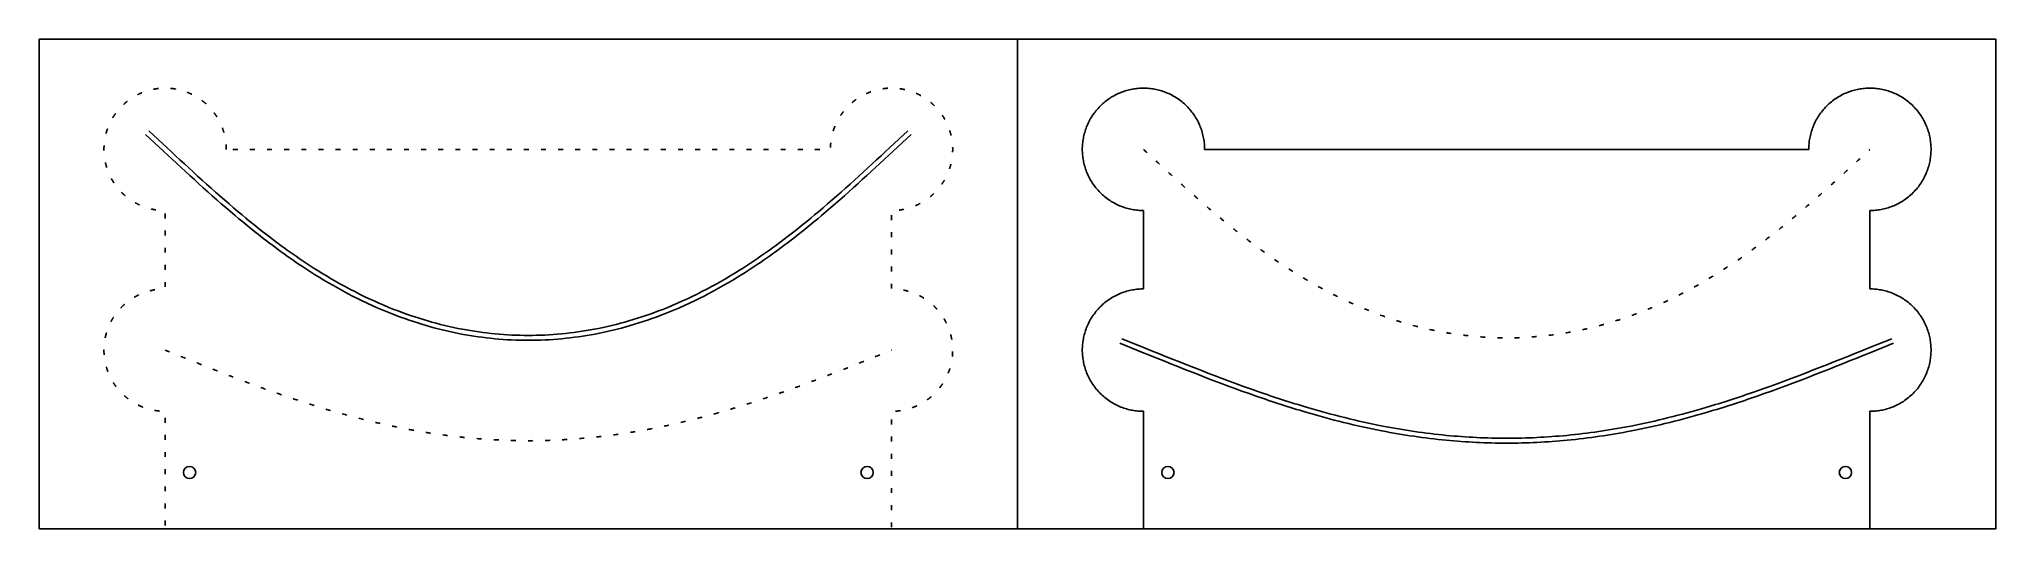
# Model space of a CAD drawing. Header units: millimetres. Extents: x 0 to 800, y 0 to 200.
import ezdxf

# ---------------------------------------------------------------- set-up
doc = ezdxf.new("R2010")
doc.units = ezdxf.units.MM
doc.layers.add('Cut', color=1, linetype='Continuous', true_color=0xff0000)

msp = doc.modelspace()

# ---------------------------------------------------------------- linework, layer by layer
at = {"layer": 'Cut'}
for p, q in [((43.48, 161.06), (50.82, 154.27)), ((44.84, 162.53), (52.18, 155.73)), ((347.82, 155.73), (355.16, 162.53)), ((349.18, 154.27), (356.52, 161.06)), ((451.5, 130), (451.5, 98)), ((748.5, 98), (748.5, 130)), ((441.85, 75.81), (451.13, 72.07)), ((442.6, 77.66), (451.87, 73.93)), ((748.13, 73.93), (757.4, 77.66)), ((748.87, 72.07), (758.15, 75.81)), ((451.5, 48), (451.5, 0)), ((748.5, 0), (748.5, 48))]:
    msp.add_line(p, q, dxfattribs=at)
msp.add_lwpolyline([(0, 0), (400, 0), (400, 200), (0, 200)], close=True, dxfattribs=at)
msp.add_lwpolyline([(400, 0), (800, 0), (800, 200), (400, 200)], dxfattribs=at)
for centre in [(61.5, 23), (461.5, 23)]:
    msp.add_circle(centre, 2.5, dxfattribs=at)
at = {"layer": 'Cut', "extrusion": (0, 0, -1)}
for centre in [(-338.5, 23), (-738.5, 23)]:
    msp.add_circle(centre, 2.5, dxfattribs=at)
at = {"layer": 'Cut'}
for points, weights in [([(42.01, 178.13), (41.09, 177.75), (40.2, 177.3)], [0.887945226439, 0.880868779801, 0.875248379221]), ([(48.78, 179.85), (47.78, 179.74), (46.8, 179.55)], [0.959070429375, 0.945762223123, 0.934132497955]), ([(55.75, 179.64), (54.76, 179.81), (53.77, 179.9)], [0.939517758836, 0.951604017294, 0.965389557053]), ([(62.39, 177.5), (61.49, 177.94), (60.56, 178.3)], [0.87789694285, 0.883870831776, 0.891310708432]), ([(340.1, 178.55), (339.15, 178.21), (338.24, 177.8)], [0.896751794084, 0.888749955752, 0.88223033462]), ([(346.93, 179.95), (345.93, 179.89), (344.94, 179.75)], [0.975427453195, 0.960896030068, 0.948097233667]), ([(353.89, 179.41), (352.91, 179.63), (351.92, 179.77)], [0.926338361056, 0.937292349654, 0.949894891043]), ([(360.42, 176.97), (359.54, 177.45), (358.63, 177.86)], [0.871529410415, 0.876620783165, 0.883154192401]), ([(31.18, 169.56), (30.59, 168.74), (30.08, 167.89)], [0.859304763971, 0.862137065981, 0.866364153923]), ([(35.99, 174.61), (35.21, 173.99), (34.47, 173.31)], [0.856440898395, 0.854451940592, 0.85383300615]), ([(68.19, 173.62), (67.44, 174.28), (66.65, 174.89)], [0.854189888306, 0.855124442259, 0.857431178819]), ([(72.68, 168.28), (72.15, 169.13), (71.55, 169.93)], [0.864486920559, 0.860588832196, 0.858080513919]), ([(328.87, 170.48), (328.25, 169.7), (327.7, 168.87)], [0.856502967221, 0.858522765574, 0.861925672726]), ([(333.92, 175.31), (333.1, 174.72), (332.34, 174.08)], [0.859217670481, 0.856425524251, 0.855009736663]), ([(366.03, 172.82), (365.32, 173.52), (364.55, 174.17)], [0.853567846255, 0.853708452638, 0.855216699965]), ([(370.27, 167.28), (369.78, 168.15), (369.22, 168.98)], [0.869510015848, 0.864777942382, 0.861449205707]), ([(27.94, 163.37), (27.61, 162.43), (27.35, 161.47)], [0.89700228904, 0.905175611028, 0.914886444775]), ([(75.53, 161.91), (75.25, 162.87), (74.9, 163.81)], [0.910465840896, 0.901153078134, 0.893364191954]), ([(325.36, 164.46), (324.98, 163.53), (324.68, 162.58)], [0.888166533604, 0.895382684107, 0.904103258176]), ([(372.82, 160.79), (372.59, 161.76), (372.28, 162.71)], [0.921963872113, 0.911634864867, 0.902865390434]), ([(76.5, 155), (76.5, 156), (76.42, 157)], [1, 0.983692966297, 0.969201743485]), ([(323.65, 157.69), (323.54, 156.7), (323.51, 155.7)], [0.959488927799, 0.973210504466, 0.988709404126]), ([(27.09, 149.58), (27.31, 148.61), (27.6, 147.65)], [0.926003431521, 0.915330776146, 0.906230315504]), ([(372.18, 146.98), (372.5, 147.93), (372.75, 148.9)], [0.900142946141, 0.908638896886, 0.918684147216]), ([(29.54, 143.05), (30.02, 142.17), (30.57, 141.33)], [0.871372989704, 0.866363147059, 0.862761782976]), ([(33.7, 137.45), (34.4, 136.73), (35.16, 136.08)], [0.853563820667, 0.853444423132, 0.854691820493]), ([(364.31, 135.63), (365.08, 136.26), (365.8, 136.96)], [0.855732710074, 0.854005689264, 0.853647261221]), ([(369.04, 140.75), (369.61, 141.57), (370.12, 142.44)], [0.860429318384, 0.863531162909, 0.868032300701]), ([(39.24, 133.21), (40.12, 132.72), (41.02, 132.3)], [0.869657707405, 0.8744648819, 0.880707008705]), ([(45.74, 130.67), (46.72, 130.44), (47.7, 130.29)], [0.922287798606, 0.932882556098, 0.945110395034]), ([(351.6, 130.19), (352.6, 130.32), (353.58, 130.52)], [0.954013241956, 0.941091988713, 0.929832680845]), ([(358.34, 132.02), (359.26, 132.41), (360.14, 132.88)], [0.88528957429, 0.878510031342, 0.873178747044]), ([(47.33, 97.65), (46.34, 97.48), (45.37, 97.24)], [0.940470755869, 0.928611331637, 0.918370064406]), ([(355.3, 97.06), (354.34, 97.33), (353.36, 97.52)], [0.911511533144, 0.921117668666, 0.932315950443]), ([(34.87, 91.67), (34.13, 91), (33.43, 90.28)], [0.85426638416, 0.853279399442, 0.853658680675]), ([(40.68, 95.54), (39.78, 95.1), (38.91, 94.6)], [0.878371697227, 0.87241802019, 0.867892573966]), ([(361.69, 94.24), (360.84, 94.77), (359.95, 95.23)], [0.864924273172, 0.868938133935, 0.87436886609]), ([(367.04, 89.77), (366.37, 90.51), (365.64, 91.2)], [0.854090862086, 0.853233977706, 0.853743213857]), ([(30.36, 86.35), (29.83, 85.5), (29.36, 84.62)], [0.864177456051, 0.86805333296, 0.873343209235]), ([(370.95, 83.99), (370.51, 84.89), (370, 85.75)], [0.877245552982, 0.871435050098, 0.86704957306]), ([(27.5, 79.99), (27.22, 79.02), (27.01, 78.04)], [0.909719622637, 0.919155954796, 0.930177658831]), ([(373.12, 77.36), (372.94, 78.34), (372.69, 79.31)], [0.938204359135, 0.926526847018, 0.916460235421]), ([(373.36, 70.39), (373.47, 71.38), (373.49, 72.38)], [0.960569005898, 0.974376883829, 0.989966347488]), ([(27.45, 66.17), (27.73, 65.21), (28.07, 64.27)], [0.911217588796, 0.901836414107, 0.893981427959]), ([(371.67, 63.62), (372.05, 64.54), (372.35, 65.5)], [0.888738783676, 0.896019515685, 0.904806812037]), ([(30.28, 59.79), (30.81, 58.94), (31.4, 58.13)], [0.864800899837, 0.860846055277, 0.85828181153]), ([(368.18, 57.58), (368.79, 58.37), (369.35, 59.2)], [0.856665538437, 0.858740782851, 0.862199843071]), ([(34.75, 54.44), (35.5, 53.77), (36.29, 53.16)], [0.85411774931, 0.854997620596, 0.857249267416]), ([(40.54, 50.53), (41.44, 50.09), (42.37, 49.73)], [0.877427039937, 0.883339434231, 0.890716054031]), ([(47.17, 48.38), (48.16, 48.2), (49.15, 48.11)], [0.938570988388, 0.950577541184, 0.964279711285]), ([(350.15, 48.05), (351.15, 48.12), (352.14, 48.27)], [0.974256954289, 0.959811797857, 0.947095360429]), ([(356.98, 49.48), (357.92, 49.82), (358.83, 50.23)], [0.896111820646, 0.88817461761, 0.881717713353]), ([(363.15, 52.74), (363.96, 53.33), (364.72, 53.98)], [0.858996944202, 0.856260268952, 0.854899421325])]:
    msp.add_rational_spline(points, weights, degree=2, dxfattribs=at)
for points, weights, knots in [([(476.5, 155), (476.5, 180), (451.5, 180), (426.5, 180), (426.5, 155), (426.5, 130), (451.5, 130)], [1, 0.707106781187, 1, 0.707106781187, 1, 0.707106781187, 1], [0, 0, 0, 0.0392699, 0.0392699, 0.0785398, 0.0785398, 0.1178097, 0.1178097, 0.1178097]), ([(748.5, 130), (773.5, 130), (773.5, 155), (773.5, 180), (748.5, 180), (723.5, 180), (723.5, 155)], [1, 0.707106781187, 1, 0.707106781187, 1, 0.707106781187, 1], [0.7318894, 0.7318894, 0.7318894, 0.7711593, 0.7711593, 0.8104292, 0.8104292, 0.8496991, 0.8496991, 0.8496991]), ([(26.55, 156.54), (26.5, 155.77), (26.5, 155), (26.5, 154.77), (26.5, 154.54)], [0.975884979326, 0.987400491396, 1, 0.996202085383, 0.992502665059], [0.076850526, 0.076850526, 0.076850526, 0.078539816, 0.078539816, 0.079049025, 0.079049025, 0.079049025]), ([(373.47, 153.84), (373.5, 154.42), (373.5, 155), (373.5, 155.42), (373.49, 155.84)], [0.981589855893, 0.990485878424, 1, 0.993082777841, 0.986492282006], [0.769883651, 0.769883651, 0.769883651, 0.771159265, 0.771159265, 0.772086698, 0.772086698, 0.772086698]), ([(451.5, 98), (426.5, 98), (426.5, 73), (426.5, 48), (451.5, 48)], [1, 0.707106781187, 1, 0.707106781187, 1], [0.14980972, 0.14980972, 0.14980972, 0.18907963, 0.18907963, 0.22834954, 0.22834954, 0.22834954]), ([(748.5, 48), (773.5, 48), (773.5, 73), (773.5, 98), (748.5, 98)], [1, 0.707106781187, 1, 0.707106781187, 1], [0.62134954, 0.62134954, 0.62134954, 0.66061945, 0.66061945, 0.69988936, 0.69988936, 0.69988936]), ([(26.5, 73.08), (26.5, 73.04), (26.5, 73), (26.5, 72.04), (26.57, 71.08)], [0.998684300485, 0.999340666011, 1, 0.984332817481, 0.970341744837], [0.188991232, 0.188991232, 0.188991232, 0.189079633, 0.189079633, 0.191180224, 0.191180224, 0.191180224])]:
    msp.add_rational_spline(points, weights, degree=2, knots=knots, dxfattribs=at)
for points, knots in [([(50.82, 154.27), (60.44, 145.36), (74.12, 132.7), (94.83, 115.94), (115.58, 101.3), (142.05, 87.54), (171.82, 78.81), (200, 76.13), (228.18, 78.81), (257.95, 87.54), (284.42, 101.3), (305.17, 115.94), (325.88, 132.7), (339.56, 145.36), (349.18, 154.27)], [0, 0, 0, 0, 0.0393273, 0.0559055, 0.0798723, 0.1154585, 0.1450116, 0.1725086, 0.2000055, 0.2295586, 0.2651448, 0.2891117, 0.3056899, 0.3450171, 0.3450171, 0.3450171, 0.3450171]), ([(50.82, 154.27), (60.44, 145.36), (74.12, 132.7), (94.83, 115.94), (115.58, 101.3), (142.05, 87.54), (171.82, 78.81), (200, 76.13), (228.18, 78.81), (257.95, 87.54), (284.42, 101.3), (305.17, 115.94), (325.88, 132.7), (339.56, 145.36), (349.18, 154.27)], [0, 0, 0, 0, 0.0393273, 0.0559055, 0.0798723, 0.1154585, 0.1450116, 0.1725086, 0.2000055, 0.2295586, 0.2651448, 0.2891117, 0.3056899, 0.3450171, 0.3450171, 0.3450171, 0.3450171]), ([(52.18, 155.73), (61.78, 146.85), (75.41, 134.23), (96.02, 117.55), (116.59, 103.03), (142.79, 89.41), (172.19, 80.79), (200, 78.14), (227.81, 80.79), (257.21, 89.41), (283.41, 103.03), (303.98, 117.55), (324.59, 134.23), (338.22, 146.85), (347.82, 155.73)], [0, 0, 0, 0, 0.0392346, 0.0557195, 0.0794989, 0.1147117, 0.1438914, 0.171015, 0.1981386, 0.2273184, 0.2625312, 0.2863106, 0.3027955, 0.3420301, 0.3420301, 0.3420301, 0.3420301]), ([(52.18, 155.73), (61.78, 146.85), (75.41, 134.23), (96.02, 117.55), (116.59, 103.03), (142.79, 89.41), (172.19, 80.79), (200, 78.14), (227.81, 80.79), (257.21, 89.41), (283.41, 103.03), (303.98, 117.55), (324.59, 134.23), (338.22, 146.85), (347.82, 155.73)], [0, 0, 0, 0, 0.0392346, 0.0557195, 0.0794989, 0.1147117, 0.1438914, 0.171015, 0.1981386, 0.2273184, 0.2625312, 0.2863106, 0.3027955, 0.3420301, 0.3420301, 0.3420301, 0.3420301]), ([(466.98, 140.8), (467.26, 140.54), (467.76, 140.1), (468.26, 139.65), (468.46, 139.47)], [0.020999782, 0.020999782, 0.020999782, 0.020999782, 0.022162934, 0.022999774, 0.022999774, 0.022999774, 0.022999774]), ([(488.25, 122.6), (488.46, 122.43), (488.99, 122.01), (489.51, 121.6), (489.81, 121.36)], [0.048999533, 0.048999533, 0.048999533, 0.048999533, 0.049834556, 0.050999514, 0.050999514, 0.050999514, 0.050999514]), ([(499.37, 114.11), (499.45, 114.04), (499.99, 113.65), (500.54, 113.26), (500.99, 112.94)], [0.062999403, 0.062999403, 0.062999403, 0.062999403, 0.063310979, 0.064999384, 0.064999384, 0.064999384, 0.064999384]), ([(700.21, 113.8), (700.26, 113.84), (700.8, 114.23), (701.34, 114.62), (701.82, 114.98)], [0.279997386, 0.279997386, 0.279997386, 0.279997386, 0.280209403, 0.281997368, 0.281997368, 0.281997368, 0.281997368]), ([(705.82, 117.97), (706.32, 118.35), (706.84, 118.75), (707.37, 119.16), (707.41, 119.19)], [0.286997321, 0.286997321, 0.286997321, 0.286997321, 0.288851097, 0.288997302, 0.288997302, 0.288997302, 0.288997302]), ([(505.09, 110.07), (505.36, 109.88), (505.91, 109.5), (506.46, 109.13), (506.74, 108.94)], [0.069999338, 0.069999338, 0.069999338, 0.069999338, 0.070995403, 0.071999319, 0.071999319, 0.071999319, 0.071999319]), ([(510.92, 106.19), (511.2, 106.01), (511.76, 105.65), (512.32, 105.29), (512.6, 105.11)], [0.076999273, 0.076999273, 0.076999273, 0.076999273, 0.078009569, 0.078999254, 0.078999254, 0.078999254, 0.078999254]), ([(516.86, 102.49), (517.01, 102.4), (517.58, 102.06), (518.16, 101.72), (518.58, 101.47)], [0.083999208, 0.083999208, 0.083999208, 0.083999208, 0.084524016, 0.085999189, 0.085999189, 0.085999189, 0.085999189]), ([(676.62, 98.74), (676.87, 98.88), (677.46, 99.21), (678.04, 99.53), (678.37, 99.72)], [0.251997647, 0.251997647, 0.251997647, 0.251997647, 0.252870384, 0.253997628, 0.253997628, 0.253997628, 0.253997628]), ([(529.11, 95.71), (529.48, 95.52), (530.08, 95.22), (530.68, 94.92), (530.89, 94.82)], [0.097999078, 0.097999078, 0.097999078, 0.097999078, 0.099274151, 0.099999059, 0.099999059, 0.099999059, 0.099999059]), ([(541.82, 89.86), (541.99, 89.79), (542.61, 89.54), (543.22, 89.29), (543.67, 89.11)], [0.111998948, 0.111998948, 0.111998948, 0.111998948, 0.112546466, 0.113998929, 0.113998929, 0.113998929, 0.113998929]), ([(664.12, 92.44), (664.36, 92.55), (664.97, 92.83), (665.57, 93.12), (665.93, 93.29)], [0.237997777, 0.237997777, 0.237997777, 0.237997777, 0.238795994, 0.239997758, 0.239997758, 0.239997758, 0.239997758]), ([(548.34, 87.33), (548.67, 87.21), (549.29, 86.98), (549.92, 86.76), (550.23, 86.65)], [0.118998883, 0.118998883, 0.118998883, 0.118998883, 0.120028467, 0.120998864, 0.120998864, 0.120998864, 0.120998864]), ([(554.97, 85.07), (555.36, 84.94), (556, 84.74), (556.64, 84.55), (556.88, 84.48)], [0.125998818, 0.125998818, 0.125998818, 0.125998818, 0.127242581, 0.127998799, 0.127998799, 0.127998799, 0.127998799]), ([(561.69, 83.1), (562.09, 83), (562.73, 82.83), (563.38, 82.66), (563.62, 82.6)], [0.132998753, 0.132998753, 0.132998753, 0.132998753, 0.134244797, 0.134998734, 0.134998734, 0.134998734, 0.134998734]), ([(568.49, 81.45), (568.84, 81.37), (569.49, 81.23), (570.14, 81.09), (570.44, 81.03)], [0.139998688, 0.139998688, 0.139998688, 0.139998688, 0.141080217, 0.141998669, 0.141998669, 0.141998669, 0.141998669]), ([(575.36, 80.1), (575.62, 80.06), (576.27, 79.95), (576.93, 79.84), (577.33, 79.78)], [0.146998623, 0.146998623, 0.146998623, 0.146998623, 0.147786452, 0.148998604, 0.148998604, 0.148998604, 0.148998604]), ([(624.13, 80.02), (624.77, 80.12), (625.43, 80.24), (626.08, 80.36), (626.1, 80.36)], [0.195998167, 0.195998167, 0.195998167, 0.195998167, 0.197957076, 0.197998149, 0.197998149, 0.197998149, 0.197998149]), ([(631, 81.34), (631.56, 81.46), (632.21, 81.6), (632.86, 81.75), (632.95, 81.77)], [0.202998102, 0.202998102, 0.202998102, 0.202998102, 0.204702553, 0.204998084, 0.204998084, 0.204998084, 0.204998084]), ([(637.81, 82.97), (638.32, 83.11), (638.96, 83.28), (639.6, 83.46), (639.74, 83.49)], [0.209998037, 0.209998037, 0.209998037, 0.209998037, 0.211589077, 0.211998019, 0.211998019, 0.211998019, 0.211998019]), ([(644.53, 84.91), (645.06, 85.08), (645.69, 85.28), (646.33, 85.49), (646.44, 85.52)], [0.216997972, 0.216997972, 0.216997972, 0.216997972, 0.218656461, 0.218997954, 0.218997954, 0.218997954, 0.218997954]), ([(651.16, 87.15), (651.78, 87.37), (652.4, 87.6), (653.03, 87.83), (653.04, 87.84)], [0.223997907, 0.223997907, 0.223997907, 0.223997907, 0.225952984, 0.225997888, 0.225997888, 0.225997888, 0.225997888]), ([(451.13, 72.07), (466.52, 65.87), (488.54, 57.01), (521.23, 46.37), (547.09, 39.88), (574.6, 35.83), (600, 34.6), (625.4, 35.83), (652.91, 39.88), (678.77, 46.37), (711.46, 57.01), (733.48, 65.87), (748.87, 72.07)], [0, 0, 0, 0, 0.0497906, 0.0711794, 0.1030825, 0.1296882, 0.1544902, 0.1792922, 0.2058979, 0.237801, 0.2591898, 0.3089804, 0.3089804, 0.3089804, 0.3089804]), ([(451.13, 72.07), (466.52, 65.87), (488.54, 57.01), (521.23, 46.37), (547.09, 39.88), (574.6, 35.83), (600, 34.6), (625.4, 35.83), (652.91, 39.88), (678.77, 46.37), (711.46, 57.01), (733.48, 65.87), (748.87, 72.07)], [0, 0, 0, 0, 0.0497906, 0.0711794, 0.1030825, 0.1296882, 0.1544902, 0.1792922, 0.2058979, 0.237801, 0.2591898, 0.3089804, 0.3089804, 0.3089804, 0.3089804]), ([(451.87, 73.93), (467.24, 67.74), (489.2, 58.9), (521.76, 48.3), (547.47, 41.85), (574.79, 37.83), (600, 36.6), (625.21, 37.83), (652.53, 41.85), (678.24, 48.3), (710.8, 58.9), (732.76, 67.74), (748.13, 73.93)], [0, 0, 0, 0, 0.0496873, 0.070982, 0.1026951, 0.1291098, 0.1537243, 0.1783388, 0.2047535, 0.2364666, 0.2577613, 0.3074486, 0.3074486, 0.3074486, 0.3074486]), ([(451.87, 73.93), (467.24, 67.74), (489.2, 58.9), (521.76, 48.3), (547.47, 41.85), (574.79, 37.83), (600, 36.6), (625.21, 37.83), (652.53, 41.85), (678.24, 48.3), (710.8, 58.9), (732.76, 67.74), (748.13, 73.93)], [0, 0, 0, 0, 0.0496873, 0.070982, 0.1026951, 0.1291098, 0.1537243, 0.1783388, 0.2047535, 0.2364666, 0.2577613, 0.3074486, 0.3074486, 0.3074486, 0.3074486]), ([(582.28, 79.09), (582.41, 79.07), (583.08, 78.99), (583.74, 78.91), (584.27, 78.86)], [0.153998558, 0.153998558, 0.153998558, 0.153998558, 0.15439591, 0.155998539, 0.155998539, 0.155998539, 0.155998539]), ([(596.24, 78.05), (596.77, 78.04), (597.44, 78.02), (598.11, 78.01), (598.24, 78.01)], [0.167998428, 0.167998428, 0.167998428, 0.167998428, 0.169599276, 0.169998409, 0.169998409, 0.169998409, 0.169998409]), ([(603.24, 78.04), (603.6, 78.04), (604.27, 78.06), (604.93, 78.08), (605.24, 78.09)], [0.174998362, 0.174998362, 0.174998362, 0.174998362, 0.176082927, 0.176998344, 0.176998344, 0.176998344, 0.176998344]), ([(610.23, 78.36), (610.42, 78.38), (611.09, 78.42), (611.75, 78.48), (612.22, 78.52)], [0.181998297, 0.181998297, 0.181998297, 0.181998297, 0.182582961, 0.183998279, 0.183998279, 0.183998279, 0.183998279]), ([(617.2, 79.02), (617.24, 79.03), (617.9, 79.11), (618.56, 79.19), (619.18, 79.27)], [0.188998232, 0.188998232, 0.188998232, 0.188998232, 0.189124472, 0.190998214, 0.190998214, 0.190998214, 0.190998214]), ([(328.8, 65.13), (329.26, 65.31), (329.89, 65.56), (330.51, 65.8), (330.66, 65.86)], [0.286999295, 0.286999295, 0.286999295, 0.286999295, 0.288500394, 0.288999292, 0.288999292, 0.288999292, 0.288999292]), ([(315.73, 60.11), (316.03, 60.22), (316.65, 60.45), (317.28, 60.69), (317.6, 60.81)], [0.27299933, 0.27299933, 0.27299933, 0.27299933, 0.273959018, 0.274999326, 0.274999326, 0.274999326, 0.274999326]), ([(322.27, 62.59), (322.37, 62.63), (322.99, 62.87), (323.61, 63.11), (324.14, 63.31)], [0.279999313, 0.279999313, 0.279999313, 0.279999313, 0.280290084, 0.281999308, 0.281999308, 0.281999308, 0.281999308]), ([(103.85, 53.14), (103.98, 53.1), (104.61, 52.89), (105.24, 52.68), (105.75, 52.51)], [0.055999861, 0.055999861, 0.055999861, 0.055999861, 0.056403788, 0.057999856, 0.057999856, 0.057999856, 0.057999856]), ([(110.51, 50.97), (110.59, 50.94), (111.23, 50.74), (111.87, 50.54), (112.41, 50.37)], [0.062999844, 0.062999844, 0.062999844, 0.062999844, 0.063277442, 0.064999839, 0.064999839, 0.064999839, 0.064999839]), ([(282.6, 48.85), (282.81, 48.91), (283.45, 49.1), (284.09, 49.3), (284.51, 49.43)], [0.237999416, 0.237999416, 0.237999416, 0.237999416, 0.23865499, 0.239999411, 0.239999411, 0.239999411, 0.239999411]), ([(302.57, 55.33), (302.74, 55.39), (303.37, 55.61), (304, 55.83), (304.46, 56)], [0.258999365, 0.258999365, 0.258999365, 0.258999365, 0.259530564, 0.26099936, 0.26099936, 0.26099936, 0.26099936]), ([(123.92, 46.97), (124.3, 46.87), (124.95, 46.69), (125.59, 46.51), (125.85, 46.44)], [0.076999809, 0.076999809, 0.076999809, 0.076999809, 0.078185715, 0.078999805, 0.078999805, 0.078999805, 0.078999805]), ([(137.48, 43.49), (137.52, 43.48), (138.17, 43.33), (138.82, 43.18), (139.43, 43.04)], [0.090999775, 0.090999775, 0.090999775, 0.090999775, 0.091119681, 0.09299977, 0.09299977, 0.09299977, 0.09299977]), ([(144.31, 41.97), (144.41, 41.95), (145.06, 41.82), (145.71, 41.68), (146.27, 41.57)], [0.097999758, 0.097999758, 0.097999758, 0.097999758, 0.098280078, 0.099999753, 0.099999753, 0.099999753, 0.099999753]), ([(151.18, 40.61), (151.22, 40.6), (151.87, 40.48), (152.53, 40.36), (153.15, 40.25)], [0.104999741, 0.104999741, 0.104999741, 0.104999741, 0.10511614, 0.106999736, 0.106999736, 0.106999736, 0.106999736]), ([(248.61, 40.57), (248.64, 40.58), (249.3, 40.7), (249.95, 40.82), (250.57, 40.94)], [0.202999502, 0.202999502, 0.202999502, 0.202999502, 0.203097612, 0.204999497, 0.204999497, 0.204999497, 0.204999497]), ([(262.31, 43.44), (262.34, 43.45), (262.99, 43.6), (263.64, 43.76), (264.26, 43.91)], [0.216999467, 0.216999467, 0.216999467, 0.216999467, 0.217094071, 0.218999462, 0.218999462, 0.218999462, 0.218999462]), ([(269.11, 45.11), (269.33, 45.17), (269.97, 45.33), (270.62, 45.5), (271.04, 45.61)], [0.22399945, 0.22399945, 0.22399945, 0.22399945, 0.224674701, 0.225999445, 0.225999445, 0.225999445, 0.225999445]), ([(275.87, 46.91), (276.45, 47.08), (277.1, 47.26), (277.74, 47.44), (277.8, 47.46)], [0.230999433, 0.230999433, 0.230999433, 0.230999433, 0.232814825, 0.232999428, 0.232999428, 0.232999428, 0.232999428]), ([(158.08, 39.41), (158.68, 39.31), (159.34, 39.21), (160, 39.11), (160.05, 39.1)], [0.111999724, 0.111999724, 0.111999724, 0.111999724, 0.113844752, 0.113999719, 0.113999719, 0.113999719, 0.113999719]), ([(165, 38.38), (165.39, 38.33), (166.05, 38.24), (166.71, 38.16), (166.98, 38.12)], [0.118999707, 0.118999707, 0.118999707, 0.118999707, 0.120168323, 0.120999702, 0.120999702, 0.120999702, 0.120999702]), ([(171.95, 37.53), (172.06, 37.52), (172.73, 37.45), (173.39, 37.38), (173.94, 37.33)], [0.12599969, 0.12599969, 0.12599969, 0.12599969, 0.126345745, 0.127999685, 0.127999685, 0.127999685, 0.127999685]), ([(178.92, 36.87), (179.39, 36.83), (180.05, 36.78), (180.71, 36.73), (180.91, 36.71)], [0.132999673, 0.132999673, 0.132999673, 0.132999673, 0.134411344, 0.134999668, 0.134999668, 0.134999668, 0.134999668]), ([(185.9, 36.39), (186.02, 36.38), (186.69, 36.35), (187.35, 36.31), (187.9, 36.29)], [0.139999656, 0.139999656, 0.139999656, 0.139999656, 0.140368427, 0.141999651, 0.141999651, 0.141999651, 0.141999651]), ([(192.89, 36.1), (193.31, 36.09), (193.97, 36.07), (194.64, 36.06), (194.89, 36.05)], [0.146999638, 0.146999638, 0.146999638, 0.146999638, 0.148234978, 0.148999634, 0.148999634, 0.148999634, 0.148999634]), ([(199.89, 36), (199.93, 36), (200.6, 36), (201.26, 36), (201.89, 36.01)], [0.153999621, 0.153999621, 0.153999621, 0.153999621, 0.154106876, 0.155999616, 0.155999616, 0.155999616, 0.155999616]), ([(206.89, 36.09), (207.21, 36.1), (207.87, 36.12), (208.54, 36.14), (208.89, 36.15)], [0.160999604, 0.160999604, 0.160999604, 0.160999604, 0.161939787, 0.162999599, 0.162999599, 0.162999599, 0.162999599]), ([(213.89, 36.38), (214.49, 36.41), (215.16, 36.45), (215.82, 36.49), (215.88, 36.49)], [0.167999587, 0.167999587, 0.167999587, 0.167999587, 0.169824129, 0.169999582, 0.169999582, 0.169999582, 0.169999582]), ([(220.87, 36.85), (221.14, 36.87), (221.8, 36.93), (222.47, 36.99), (222.86, 37.02)], [0.17499957, 0.17499957, 0.17499957, 0.17499957, 0.175803713, 0.176999565, 0.176999565, 0.176999565, 0.176999565]), ([(227.84, 37.51), (228.47, 37.58), (229.13, 37.65), (229.8, 37.73), (229.83, 37.73)], [0.181999553, 0.181999553, 0.181999553, 0.181999553, 0.183913058, 0.183999548, 0.183999548, 0.183999548, 0.183999548]), ([(234.79, 38.35), (235.16, 38.41), (235.82, 38.5), (236.48, 38.59), (236.77, 38.63)], [0.188999536, 0.188999536, 0.188999536, 0.188999536, 0.190135248, 0.190999531, 0.190999531, 0.190999531, 0.190999531]), ([(241.71, 39.38), (241.88, 39.4), (242.54, 39.51), (243.2, 39.62), (243.69, 39.7)], [0.195999519, 0.195999519, 0.195999519, 0.195999519, 0.196515946, 0.197999514, 0.197999514, 0.197999514, 0.197999514])]:
    msp.add_open_spline(points, degree=3, knots=knots, dxfattribs=at)
for points, degree in [([(81.2, 155), (80.2, 155), (79.2, 155)], 2), ([(88.2, 155), (87.2, 155), (86.2, 155)], 2), ([(95.2, 155), (94.2, 155), (93.2, 155)], 2), ([(102.2, 155), (101.2, 155), (100.2, 155)], 2), ([(109.2, 155), (108.2, 155), (107.2, 155)], 2), ([(116.2, 155), (115.2, 155), (114.2, 155)], 2), ([(123.2, 155), (122.2, 155), (121.2, 155)], 2), ([(130.2, 155), (129.2, 155), (128.2, 155)], 2), ([(137.2, 155), (136.2, 155), (135.2, 155)], 2), ([(144.2, 155), (143.2, 155), (142.2, 155)], 2), ([(151.2, 155), (150.2, 155), (149.2, 155)], 2), ([(158.2, 155), (157.2, 155), (156.2, 155)], 2), ([(165.2, 155), (164.2, 155), (163.2, 155)], 2), ([(172.2, 155), (171.2, 155), (170.2, 155)], 2), ([(179.2, 155), (178.2, 155), (177.2, 155)], 2), ([(186.2, 155), (185.2, 155), (184.2, 155)], 2), ([(193.2, 155), (192.2, 155), (191.2, 155)], 2), ([(200.2, 155), (199.2, 155), (198.2, 155)], 2), ([(207.2, 155), (206.2, 155), (205.2, 155)], 2), ([(214.2, 155), (213.2, 155), (212.2, 155)], 2), ([(221.2, 155), (220.2, 155), (219.2, 155)], 2), ([(228.2, 155), (227.2, 155), (226.2, 155)], 2), ([(235.2, 155), (234.2, 155), (233.2, 155)], 2), ([(242.2, 155), (241.2, 155), (240.2, 155)], 2), ([(249.2, 155), (248.2, 155), (247.2, 155)], 2), ([(256.2, 155), (255.2, 155), (254.2, 155)], 2), ([(263.2, 155), (262.2, 155), (261.2, 155)], 2), ([(270.2, 155), (269.2, 155), (268.2, 155)], 2), ([(277.2, 155), (276.2, 155), (275.2, 155)], 2), ([(284.2, 155), (283.2, 155), (282.2, 155)], 2), ([(291.2, 155), (290.2, 155), (289.2, 155)], 2), ([(298.2, 155), (297.2, 155), (296.2, 155)], 2), ([(305.2, 155), (304.2, 155), (303.2, 155)], 2), ([(312.2, 155), (311.2, 155), (310.2, 155)], 2), ([(319.2, 155), (318.2, 155), (317.2, 155)], 2), ([(451.5, 155), (451.99, 154.55), (452.48, 154.09), (452.97, 153.64)], 3), ([(723.5, 155), (600, 155), (476.5, 155)], 2), ([(748.12, 154.64), (748.24, 154.76), (748.37, 154.88), (748.5, 155)], 3), ([(456.64, 150.25), (457.13, 149.8), (457.62, 149.34), (458.11, 148.89)], 3), ([(461.79, 145.51), (462.29, 145.06), (462.78, 144.61), (463.27, 144.16)], 3), ([(737.82, 145.16), (738.31, 145.61), (738.8, 146.06), (739.3, 146.51)], 3), ([(742.98, 149.89), (743.47, 150.34), (743.96, 150.8), (744.45, 151.25)], 3), ([(472.2, 136.14), (472.7, 135.7), (473.2, 135.26), (473.7, 134.82)], 3), ([(727.41, 135.8), (727.91, 136.24), (728.41, 136.68), (728.91, 137.12)], 3), ([(732.64, 140.45), (733.13, 140.9), (733.63, 141.35), (734.12, 141.79)], 3), ([(51.5, 128.81), (51.5, 127.81), (51.5, 126.81)], 2), ([(348.5, 126.11), (348.5, 127.11), (348.5, 128.11)], 2), ([(477.48, 131.55), (477.98, 131.11), (478.49, 130.68), (479, 130.25)], 3), ([(722.13, 131.21), (722.63, 131.64), (723.14, 132.08), (723.64, 132.51)], 3), ([(51.5, 121.81), (51.5, 120.81), (51.5, 119.81)], 2), ([(348.5, 119.11), (348.5, 120.11), (348.5, 121.11)], 2), ([(482.82, 127.03), (483.34, 126.6), (483.85, 126.18), (484.36, 125.75)], 3), ([(711.34, 122.28), (711.87, 122.69), (712.39, 123.11), (712.9, 123.53)], 3), ([(716.77, 126.69), (717.29, 127.12), (717.8, 127.55), (718.31, 127.97)], 3), ([(51.5, 114.81), (51.5, 113.81), (51.5, 112.81)], 2), ([(348.5, 112.11), (348.5, 113.11), (348.5, 114.11)], 2), ([(493.76, 118.29), (494.29, 117.89), (494.82, 117.48), (495.35, 117.08)], 3), ([(51.5, 107.81), (51.5, 106.81), (51.5, 105.81)], 2), ([(348.5, 105.11), (348.5, 106.11), (348.5, 107.11)], 2), ([(688.64, 105.91), (689.2, 106.27), (689.76, 106.63), (690.32, 106.99)], 3), ([(694.48, 109.77), (695.03, 110.15), (695.58, 110.52), (696.13, 110.9)], 3), ([(51.5, 100.81), (51.5, 99.81), (51.5, 98.81)], 2), ([(348.5, 98.11), (348.5, 99.11), (348.5, 100.11)], 2), ([(522.92, 99), (523.51, 98.67), (524.09, 98.35), (524.68, 98.03)], 3), ([(670.43, 95.48), (671.02, 95.78), (671.62, 96.08), (672.21, 96.39)], 3), ([(682.69, 102.22), (683.26, 102.57), (683.83, 102.91), (684.4, 103.26)], 3), ([(535.41, 92.66), (536.01, 92.38), (536.62, 92.11), (537.23, 91.84)], 3), ([(657.7, 89.66), (658.31, 89.92), (658.93, 90.17), (659.54, 90.43)], 3), ([(51.5, 73), (52.12, 72.75), (52.74, 72.5), (53.36, 72.25)], 3), ([(348.3, 72.92), (348.37, 72.95), (348.43, 72.97), (348.5, 73)], 3), ([(589.25, 78.4), (589.91, 78.35), (590.58, 78.31), (591.24, 78.27)], 3), ([(57.99, 70.39), (58.61, 70.14), (59.23, 69.89), (59.85, 69.64)], 3), ([(64.49, 67.79), (65.11, 67.54), (65.73, 67.29), (66.35, 67.05)], 3), ([(71, 65.21), (71.62, 64.97), (72.24, 64.72), (72.86, 64.48)], 3), ([(335.31, 67.71), (335.93, 67.95), (336.55, 68.2), (337.17, 68.45)], 3), ([(341.81, 70.31), (342.43, 70.55), (343.04, 70.8), (343.66, 71.05)], 3), ([(77.53, 62.67), (78.15, 62.43), (78.77, 62.19), (79.39, 61.95)], 3), ([(84.07, 60.18), (84.69, 59.95), (85.32, 59.72), (85.94, 59.48)], 3), ([(90.63, 57.76), (91.26, 57.53), (91.89, 57.3), (92.51, 57.08)], 3), ([(309.16, 57.68), (309.79, 57.91), (310.42, 58.14), (311.04, 58.37)], 3), ([(97.23, 55.41), (97.86, 55.18), (98.49, 54.97), (99.12, 54.75)], 3), ([(117.2, 48.91), (117.83, 48.72), (118.47, 48.53), (119.11, 48.35)], 3), ([(289.29, 50.91), (289.93, 51.11), (290.56, 51.31), (291.2, 51.51)], 3), ([(295.95, 53.07), (296.58, 53.28), (297.21, 53.49), (297.84, 53.71)], 3), ([(51.5, 45.35), (51.5, 44.35), (51.5, 43.35)], 2), ([(130.68, 45.16), (131.33, 45), (131.98, 44.83), (132.62, 44.67)], 3), ([(255.48, 41.93), (256.13, 42.06), (256.78, 42.2), (257.43, 42.35)], 3), ([(348.5, 42.65), (348.5, 43.65), (348.5, 44.65)], 2), ([(51.5, 38.35), (51.5, 37.35), (51.5, 36.35)], 2), ([(348.5, 35.65), (348.5, 36.65), (348.5, 37.65)], 2), ([(51.5, 31.35), (51.5, 30.35), (51.5, 29.35)], 2), ([(51.5, 24.35), (51.5, 23.35), (51.5, 22.35)], 2), ([(348.5, 28.65), (348.5, 29.65), (348.5, 30.65)], 2), ([(51.5, 17.35), (51.5, 16.35), (51.5, 15.35)], 2), ([(348.5, 21.65), (348.5, 22.65), (348.5, 23.65)], 2), ([(348.5, 14.65), (348.5, 15.65), (348.5, 16.65)], 2), ([(51.5, 10.35), (51.5, 9.35), (51.5, 8.35)], 2), ([(348.5, 7.65), (348.5, 8.65), (348.5, 9.65)], 2), ([(51.5, 3.35), (51.5, 2.35), (51.5, 1.35)], 2), ([(348.5, 0.65), (348.5, 1.65), (348.5, 2.65)], 2)]:
    msp.add_open_spline(points, degree=degree, dxfattribs=at)

doc.saveas('drawing.dxf')
